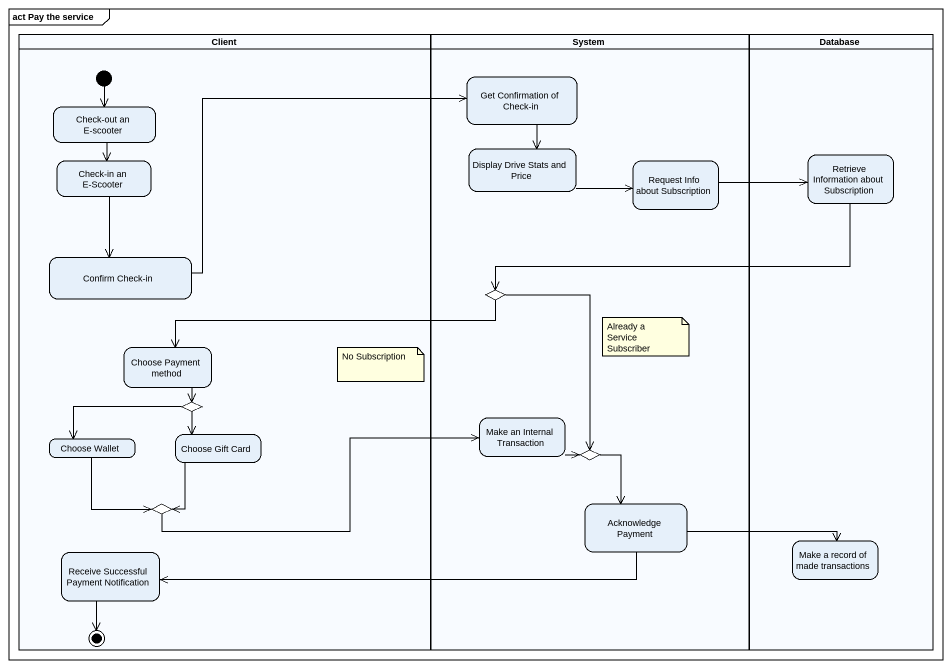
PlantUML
@startuml
mainframe act Pay the service
hide empty description
state Client <<partition>> {
  state "Check-out an E-scooter" as Check_out_an_E_scooter
  state "Check-in an E-Scooter" as Check_in_an_E_Scooter
  state "Confirm Check-in" as Confirm_Check_in
  state "Choose Payment method" as Choose_Payment_method
  state choice2 <<choice>>
  state "Choose Wallet" as Choose_Wallet
  state "Choose Gift Card" as Choose_Gift_Card
  state choice4 <<choice>>
  state "Receive Successful Payment Notification" as Receive_Successful_Payment
  [*] --> Check_out_an_E_scooter
  Receive_Successful_Payment --> [*]
}
state System <<partition>> {
  state "Get Confirmation of Check-in" as Get_Confirmation_of_Check_in
  state "Display Drive Stats and Price" as Display_Drive_Stats_and
  state "Request Info about Subscription" as Request_Info_about
  state choice1 <<choice>>
  state "Make an Internal Transaction" as Make_an_Internal_Transaction
  state choice3 <<choice>>
  state "Acknowledge Payment" as Acknowledge_Payment
}
state "Database" as Database_ <<partition>> {
  state "Retrieve Information about Subscription" as Retrieve_Information_about
  state "Make a record of made transactions" as Make_a_record_of_made
}
Get_Confirmation_of_Check_in --> Display_Drive_Stats_and
Check_out_an_E_scooter --> Check_in_an_E_Scooter
Check_in_an_E_Scooter --> Confirm_Check_in
Display_Drive_Stats_and -right-> Request_Info_about
Request_Info_about -right-> Retrieve_Information_about
Retrieve_Information_about -left-> choice1
Confirm_Check_in -right-> Get_Confirmation_of_Check_in
choice1 -left-> Choose_Payment_method
choice1 --> choice3
Choose_Payment_method --> choice2
choice2 -left-> Choose_Wallet
choice2 --> Choose_Gift_Card
Choose_Wallet --> choice4
Choose_Gift_Card --> choice4
Make_an_Internal_Transaction -right-> choice3
choice3 --> Acknowledge_Payment
choice4 -right-> Make_an_Internal_Transaction
Acknowledge_Payment -left-> Receive_Successful_Payment
Acknowledge_Payment -right-> Make_a_record_of_made
note as N1
  Already a Service Subscriber
end note
note as N2
  No Subscription
end note
@enduml
